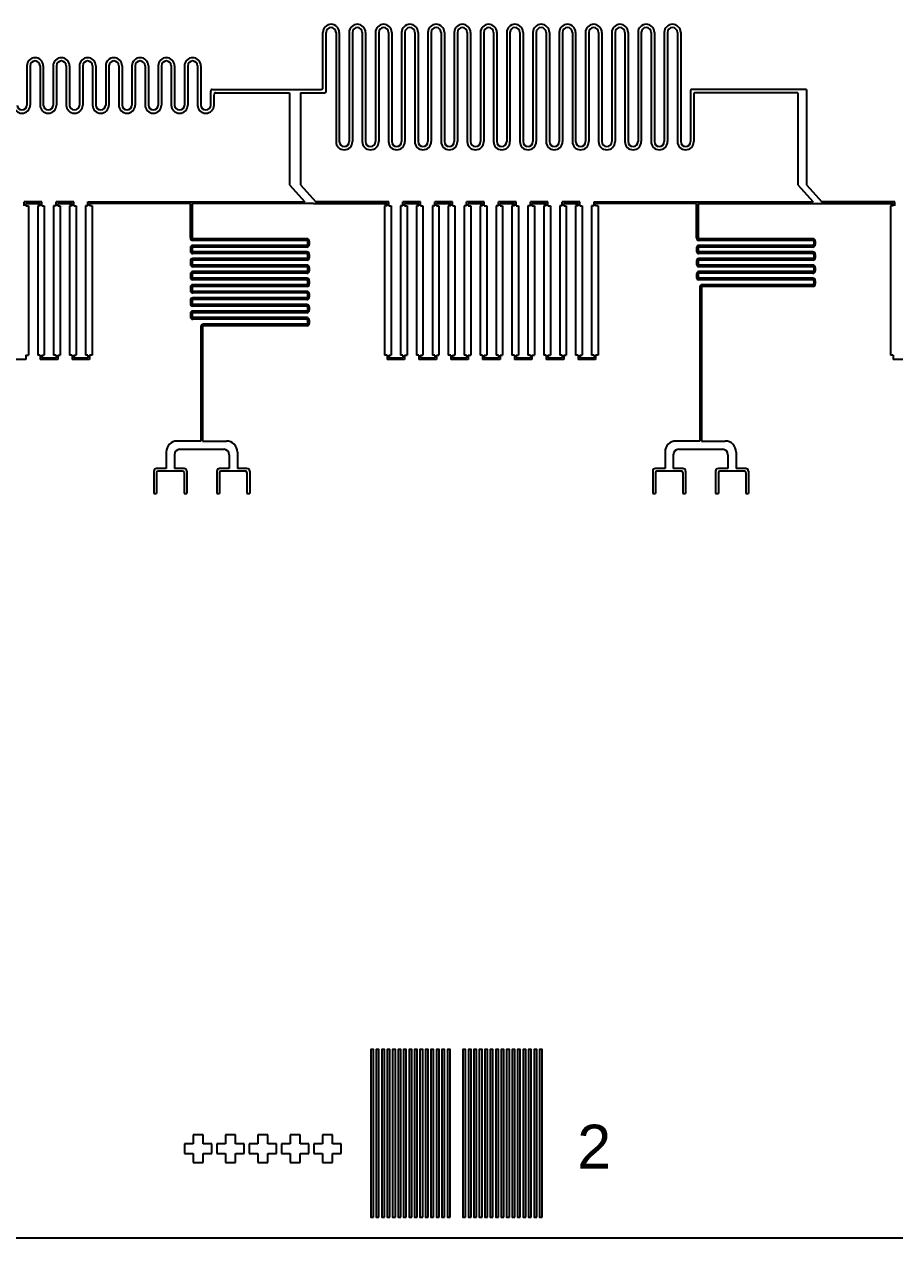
# Model space of a CAD drawing. Header units: millimetres. Extents: x 46777 to 318235, y 145162 to 336036.
# Drawn here: x 80772 to 96683, y 204023 to 226186 of the extents above; entities that cross this region are included whole.
import ezdxf

# ---------------------------------------------------------------- set-up
doc = ezdxf.new("R2010")
doc.units = ezdxf.units.MM
doc.styles.get("Standard").update_dxf_attribs({"font": 'arial.ttf'})

msp = doc.modelspace()

# ---------------------------------------------------------------- linework, layer by layer
for p, q in [((86230, 225026), (86230, 226036)), ((86230, 225026), (86230, 226036)), ((86290, 224966), (86290, 226036)), ((86290, 224966), (86290, 226036)), ((86470, 226036), (86470, 224043)), ((86470, 226036), (86470, 224043)), ((86530, 226036), (86530, 224043)), ((86530, 226036), (86530, 224043)), ((86710, 226036), (86710, 224043)), ((86710, 226036), (86710, 224043)), ((86770, 226036), (86770, 224043)), ((86770, 226036), (86770, 224043)), ((86950, 226036), (86950, 224043)), ((86950, 226036), (86950, 224043)), ((87010, 226036), (87010, 224043)), ((87010, 226036), (87010, 224043)), ((87190, 226036), (87190, 224043)), ((87190, 226036), (87190, 224043)), ((87250, 226036), (87250, 224043)), ((87250, 226036), (87250, 224043)), ((87430, 226036), (87430, 224043)), ((87430, 226036), (87430, 224043)), ((87490, 226036), (87490, 224043)), ((87490, 226036), (87490, 224043)), ((87670, 226036), (87670, 224043)), ((87670, 226036), (87670, 224043)), ((87730, 226036), (87730, 224043)), ((87730, 226036), (87730, 224043)), ((87910, 226036), (87910, 224043)), ((87910, 226036), (87910, 224043)), ((87970, 226036), (87970, 224043)), ((87970, 226036), (87970, 224043)), ((88150, 226036), (88150, 224043)), ((88150, 226036), (88150, 224043)), ((88210, 226036), (88210, 224043)), ((88210, 226036), (88210, 224043)), ((88390, 226036), (88390, 224043)), ((88390, 226036), (88390, 224043)), ((88450, 226036), (88450, 224043)), ((88450, 226036), (88450, 224043)), ((88630, 226036), (88630, 224043)), ((88630, 226036), (88630, 224043)), ((88690, 226036), (88690, 224043)), ((88690, 226036), (88690, 224043)), ((88870, 226036), (88870, 224043)), ((88870, 226036), (88870, 224043)), ((88930, 226036), (88930, 224043)), ((88930, 226036), (88930, 224043)), ((89110, 226036), (89110, 224043)), ((89110, 226036), (89110, 224043)), ((89170, 226036), (89170, 224043)), ((89170, 226036), (89170, 224043)), ((89350, 226036), (89350, 224043)), ((89350, 226036), (89350, 224043)), ((89410, 226036), (89410, 224043)), ((89410, 226036), (89410, 224043)), ((89590, 226036), (89590, 224043)), ((89590, 226036), (89590, 224043)), ((89650, 226036), (89650, 224043)), ((89650, 226036), (89650, 224043)), ((89830, 226036), (89830, 224043)), ((89830, 226036), (89830, 224043)), ((89890, 226036), (89890, 224043)), ((89890, 226036), (89890, 224043)), ((90070, 226036), (90070, 224043)), ((90070, 226036), (90070, 224043)), ((90130, 226036), (90130, 224043)), ((90130, 226036), (90130, 224043)), ((90310, 226036), (90310, 224043)), ((90310, 226036), (90310, 224043)), ((90370, 226036), (90370, 224043)), ((90370, 226036), (90370, 224043)), ((90550, 226036), (90550, 224043)), ((90550, 226036), (90550, 224043)), ((90610, 226036), (90610, 224043)), ((90610, 226036), (90610, 224043)), ((90790, 226036), (90790, 224043)), ((90790, 226036), (90790, 224043)), ((90850, 226036), (90850, 224043)), ((90850, 226036), (90850, 224043)), ((91030, 226036), (91030, 224043)), ((91030, 226036), (91030, 224043)), ((91090, 226036), (91090, 224043)), ((91090, 226036), (91090, 224043)), ((91270, 226036), (91270, 224043)), ((91270, 226036), (91270, 224043)), ((91330, 226036), (91330, 224043)), ((91330, 226036), (91330, 224043)), ((91510, 226036), (91510, 224043)), ((91510, 226036), (91510, 224043)), ((91570, 226036), (91570, 224043)), ((91570, 226036), (91570, 224043)), ((91750, 226036), (91750, 224043)), ((91750, 226036), (91750, 224043)), ((91810, 226036), (91810, 224043)), ((91810, 226036), (91810, 224043)), ((91990, 226036), (91990, 224043)), ((91990, 226036), (91990, 224043)), ((92050, 226036), (92050, 224043)), ((92050, 226036), (92050, 224043)), ((92230, 226036), (92230, 224043)), ((92230, 226036), (92230, 224043)), ((92290, 226036), (92290, 224043)), ((92290, 226036), (92290, 224043)), ((92470, 226036), (92470, 224043)), ((92470, 226036), (92470, 224043)), ((92530, 226036), (92530, 224043)), ((92530, 226036), (92530, 224043)), ((92710, 226036), (92710, 224043)), ((92710, 226036), (92710, 224043)), ((92770, 226036), (92770, 224043)), ((92770, 226036), (92770, 224043)), ((80820, 225426), (80820, 224711)), ((80880, 225426), (80880, 224711)), ((81060, 225426), (81060, 224711)), ((81120, 225426), (81120, 224711)), ((81300, 225426), (81300, 224711)), ((81360, 225426), (81360, 224711)), ((81540, 225426), (81540, 224711)), ((81600, 225426), (81600, 224711)), ((81780, 225426), (81780, 224711)), ((81840, 225426), (81840, 224711)), ((82020, 225426), (82020, 224711)), ((82080, 225426), (82080, 224711)), ((82260, 225426), (82260, 224711)), ((82320, 225426), (82320, 224711)), ((82500, 225426), (82500, 224711)), ((82560, 225426), (82560, 224711)), ((82740, 225426), (82740, 224711)), ((82800, 225426), (82800, 224711)), ((82980, 225426), (82980, 224711)), ((83040, 225426), (83040, 224711)), ((83220, 225426), (83220, 224711)), ((83280, 225426), (83280, 224711)), ((83460, 225426), (83460, 224711)), ((83520, 225426), (83520, 224711)), ((83700, 225426), (83700, 224711)), ((83760, 225426), (83760, 224711)), ((83940, 225426), (83940, 224711)), ((84000, 225426), (84000, 224711)), ((84180, 224711), (84180, 224966)), ((84210, 224996), (85780, 224996)), ((85780, 224996), (86200, 224996)), ((85780, 224996), (86200, 224996)), ((92950, 224966), (92950, 224043)), ((95070, 224996), (92980, 224996)), ((95070, 224996), (95070, 223256)), ((95070, 224996), (95070, 223256)), ((84240, 224711), (84240, 224906)), ((84270, 224936), (85620, 224936)), ((85620, 224936), (85620, 223256)), ((85620, 224936), (85620, 223256)), ((85820, 224936), (86260, 224936)), ((85820, 224936), (85820, 223256)), ((85820, 224936), (86260, 224936)), ((85820, 224936), (85820, 223256)), ((93010, 224906), (93010, 224043)), ((94910, 224936), (93040, 224936)), ((94910, 224936), (94910, 223256)), ((94910, 224936), (94910, 223256)), ((80820, 224726), (80820, 224726)), ((80880, 224726), (80880, 224726)), ((81060, 224726), (81060, 224726)), ((81120, 224726), (81120, 224726)), ((81300, 224726), (81300, 224726)), ((81360, 224726), (81360, 224726)), ((81540, 224726), (81540, 224726)), ((81600, 224726), (81600, 224726)), ((81780, 224726), (81780, 224726)), ((81840, 224726), (81840, 224726)), ((82020, 224726), (82020, 224726)), ((82080, 224726), (82080, 224726)), ((82260, 224726), (82260, 224726)), ((82320, 224726), (82320, 224726)), ((85620, 223256), (85899, 222943)), ((85620, 223256), (85899, 222943)), ((85820, 223256), (86099, 222943)), ((85820, 223256), (86099, 222943)), ((94910, 223256), (95189, 222943)), ((95070, 223256), (95349, 222943)), ((81093, 222942), (80772, 222942)), ((80802, 222912), (81063, 222912)), ((80802, 222867), (80847, 222867)), ((80847, 222867), (80847, 220142)), ((81063, 222867), (81018, 222867)), ((81018, 222867), (81018, 220142)), ((81093, 222867), (81138, 222867)), ((81138, 222867), (81138, 220142)), ((81354, 222867), (81309, 222867)), ((81309, 222867), (81309, 220142)), ((81675, 222942), (81354, 222942)), ((81384, 222912), (81645, 222912)), ((81384, 222867), (81429, 222867)), ((81429, 222867), (81429, 220142)), ((81645, 222867), (81600, 222867)), ((81600, 222867), (81600, 220142)), ((81675, 222867), (81720, 222867)), ((81720, 222867), (81720, 220142)), ((81936, 222867), (81891, 222867)), ((81891, 222867), (81891, 220142)), ((81936, 222942), (83809, 222943)), ((83809, 222913), (81966, 222912)), ((82011, 222867), (81966, 222867)), ((82011, 222867), (82011, 220142)), ((83809, 222943), (85899, 222943)), ((83809, 222283), (83809, 222913)), ((83809, 222283), (83809, 222913)), ((83839, 222913), (83839, 222283)), ((83839, 222913), (83839, 222283)), ((86059, 222913), (83839, 222913)), ((86059, 222913), (87403, 222912)), ((87433, 222942), (86099, 222943)), ((87403, 222867), (87358, 222867)), ((87358, 222867), (87358, 220142)), ((87433, 222867), (87478, 222867)), ((87478, 222867), (87478, 220142)), ((87694, 222867), (87649, 222867)), ((87649, 222867), (87649, 220142)), ((88015, 222942), (87694, 222942)), ((87724, 222912), (87985, 222912)), ((87724, 222867), (87769, 222867)), ((87769, 222867), (87769, 220142)), ((87985, 222867), (87940, 222867)), ((87940, 222867), (87940, 220142)), ((88015, 222867), (88060, 222867)), ((88060, 222867), (88060, 220142)), ((88276, 222867), (88231, 222867)), ((88231, 222867), (88231, 220142)), ((88597, 222942), (88276, 222942)), ((88306, 222912), (88567, 222912)), ((88306, 222867), (88351, 222867)), ((88351, 222867), (88351, 220142)), ((88567, 222867), (88522, 222867)), ((88522, 222867), (88522, 220142)), ((88597, 222867), (88642, 222867)), ((88642, 222867), (88642, 220142)), ((88858, 222867), (88813, 222867)), ((88813, 222867), (88813, 220142)), ((89179, 222942), (88858, 222942)), ((88888, 222912), (89149, 222912)), ((88888, 222867), (88933, 222867)), ((88933, 222867), (88933, 220142)), ((89149, 222867), (89104, 222867)), ((89104, 222867), (89104, 220142)), ((89179, 222867), (89224, 222867)), ((89224, 222867), (89224, 220142)), ((89440, 222867), (89395, 222867)), ((89395, 222867), (89395, 220142)), ((89761, 222942), (89440, 222942)), ((89470, 222912), (89731, 222912)), ((89470, 222867), (89515, 222867)), ((89515, 222867), (89515, 220142)), ((89731, 222867), (89686, 222867)), ((89686, 222867), (89686, 220142)), ((89761, 222867), (89806, 222867)), ((89806, 222867), (89806, 220142)), ((90022, 222867), (89977, 222867)), ((89977, 222867), (89977, 220142)), ((90022, 222867), (89987, 222867)), ((90343, 222942), (90022, 222942)), ((90052, 222912), (90313, 222912)), ((90052, 222867), (90087, 222867)), ((90052, 222867), (90097, 222867)), ((90097, 222867), (90097, 220142)), ((90313, 222867), (90268, 222867)), ((90268, 222867), (90268, 220142)), ((90343, 222867), (90388, 222867)), ((90388, 222867), (90388, 220142)), ((90604, 222867), (90559, 222867)), ((90559, 222867), (90559, 220142)), ((90925, 222942), (90604, 222942)), ((90634, 222912), (90895, 222912)), ((90634, 222867), (90679, 222867)), ((90679, 222867), (90679, 220142)), ((90895, 222867), (90850, 222867)), ((90850, 222867), (90850, 220142)), ((90925, 222867), (90970, 222867)), ((90970, 222867), (90970, 220142)), ((91186, 222867), (91141, 222867)), ((91141, 222867), (91141, 220142)), ((91186, 222942), (93059, 222943)), ((93059, 222913), (91216, 222912)), ((91261, 222867), (91216, 222867)), ((91261, 222867), (91261, 220142)), ((93059, 222943), (95189, 222943)), ((93059, 222283), (93059, 222913)), ((93059, 222283), (93059, 222913)), ((93089, 222913), (95309, 222913)), ((93089, 222913), (93089, 222283)), ((93089, 222913), (93089, 222283)), ((95309, 222913), (96653, 222913)), ((96683, 222943), (95349, 222943)), ((96653, 222867), (96608, 222867)), ((96608, 222867), (96608, 220142)), ((83809, 222103), (83809, 222043)), ((83809, 222103), (83809, 222043)), ((83839, 222103), (83839, 222043)), ((83839, 222103), (83839, 222043)), ((85936, 222268), (83854, 222268)), ((83854, 222268), (83854, 222268)), ((85936, 222268), (83854, 222268)), ((83854, 222268), (83854, 222268)), ((85936, 222238), (83854, 222238)), ((85936, 222238), (83854, 222238)), ((85936, 222148), (83854, 222148)), ((85936, 222148), (83854, 222148)), ((85936, 222118), (83854, 222118)), ((85936, 222118), (83854, 222118)), ((85951, 222223), (85951, 222163)), ((85951, 222223), (85951, 222163)), ((85981, 222223), (85981, 222163)), ((85981, 222223), (85981, 222163)), ((93059, 222103), (93059, 222043)), ((93059, 222103), (93059, 222043)), ((93089, 222103), (93089, 222043)), ((93089, 222103), (93089, 222043)), ((95186, 222268), (93104, 222268)), ((93104, 222268), (93104, 222268)), ((95186, 222268), (93104, 222268)), ((93104, 222268), (93104, 222268)), ((95186, 222238), (93104, 222238)), ((95186, 222238), (93104, 222238)), ((95186, 222148), (93104, 222148)), ((95186, 222148), (93104, 222148)), ((95186, 222118), (93104, 222118)), ((95186, 222118), (93104, 222118)), ((95201, 222223), (95201, 222163)), ((95201, 222223), (95201, 222163)), ((95231, 222223), (95231, 222163)), ((95231, 222223), (95231, 222163)), ((83809, 221863), (83809, 221803)), ((83809, 221863), (83809, 221803)), ((83839, 221863), (83839, 221803)), ((83839, 221863), (83839, 221803)), ((85936, 222028), (83854, 222028)), ((85936, 222028), (83854, 222028)), ((85936, 221998), (83854, 221998)), ((85936, 221998), (83854, 221998)), ((85936, 221908), (83854, 221908)), ((85936, 221908), (83854, 221908)), ((85936, 221878), (83854, 221878)), ((85936, 221878), (83854, 221878)), ((85951, 221983), (85951, 221923)), ((85951, 221983), (85951, 221923)), ((85981, 221983), (85981, 221923)), ((85981, 221983), (85981, 221923)), ((93059, 221863), (93059, 221803)), ((93059, 221863), (93059, 221803)), ((93089, 221863), (93089, 221803)), ((93089, 221863), (93089, 221803)), ((95186, 222028), (93104, 222028)), ((95186, 222028), (93104, 222028)), ((95186, 221998), (93104, 221998)), ((95186, 221998), (93104, 221998)), ((95186, 221908), (93104, 221908)), ((95186, 221908), (93104, 221908)), ((95186, 221878), (93104, 221878)), ((95186, 221878), (93104, 221878)), ((95201, 221983), (95201, 221923)), ((95201, 221983), (95201, 221923)), ((95231, 221983), (95231, 221923)), ((95231, 221983), (95231, 221923)), ((85936, 221788), (83854, 221788)), ((85936, 221788), (83854, 221788)), ((85936, 221758), (83854, 221758)), ((85936, 221758), (83854, 221758)), ((85936, 221668), (83854, 221668)), ((85936, 221668), (83854, 221668)), ((85936, 221638), (83854, 221638)), ((85936, 221638), (83854, 221638)), ((85951, 221743), (85951, 221683)), ((85951, 221743), (85951, 221683)), ((85981, 221743), (85981, 221683)), ((85981, 221743), (85981, 221683)), ((95186, 221788), (93104, 221788)), ((95186, 221758), (93104, 221758)), ((95186, 221668), (93104, 221668)), ((95186, 221638), (93104, 221638)), ((95201, 221743), (95201, 221683)), ((95231, 221743), (95231, 221683)), ((83809, 221623), (83809, 221563)), ((83809, 221623), (83809, 221563)), ((83839, 221623), (83839, 221563)), ((83839, 221623), (83839, 221563)), ((85936, 221548), (83854, 221548)), ((85936, 221548), (83854, 221548)), ((85936, 221518), (83854, 221518)), ((85936, 221518), (83854, 221518)), ((85936, 221428), (83854, 221428)), ((85936, 221428), (83854, 221428)), ((85951, 221503), (85951, 221443)), ((85951, 221503), (85951, 221443)), ((85981, 221503), (85981, 221443)), ((85981, 221503), (85981, 221443)), ((93059, 221623), (93059, 221563)), ((93059, 221623), (93059, 221563)), ((93089, 221623), (93089, 221563)), ((93089, 221623), (93089, 221563)), ((95186, 221548), (93104, 221548)), ((95186, 221518), (93104, 221518)), ((95186, 221428), (93164, 221428)), ((95201, 221503), (95201, 221443)), ((95231, 221503), (95231, 221443)), ((83809, 221383), (83809, 221323)), ((83809, 221383), (83809, 221323)), ((83839, 221383), (83839, 221323)), ((83839, 221383), (83839, 221323)), ((85936, 221398), (83854, 221398)), ((85936, 221398), (83854, 221398)), ((85936, 221308), (83854, 221308)), ((85936, 221308), (83854, 221308)), ((85936, 221278), (83854, 221278)), ((85936, 221278), (83854, 221278)), ((85951, 221263), (85951, 221203)), ((85951, 221263), (85951, 221203)), ((85981, 221263), (85981, 221203)), ((85981, 221263), (85981, 221203)), ((93119, 221383), (93119, 218573)), ((93149, 221383), (93149, 218573)), ((95186, 221398), (93164, 221398)), ((83809, 221143), (83809, 221083)), ((83809, 221143), (83809, 221083)), ((83839, 221143), (83839, 221083)), ((83839, 221143), (83839, 221083)), ((85936, 221188), (83854, 221188)), ((85936, 221188), (83854, 221188)), ((85936, 221158), (83854, 221158)), ((85936, 221158), (83854, 221158)), ((85936, 221068), (83854, 221068)), ((85936, 221068), (83854, 221068)), ((85936, 221038), (83854, 221038)), ((85936, 221038), (83854, 221038)), ((85951, 221023), (85951, 220963)), ((85951, 221023), (85951, 220963)), ((85981, 221023), (85981, 220963)), ((85981, 221023), (85981, 220963)), ((83809, 220903), (83809, 220843)), ((83809, 220903), (83809, 220843)), ((83839, 220903), (83839, 220843)), ((83839, 220903), (83839, 220843)), ((85936, 220948), (83854, 220948)), ((85936, 220948), (83854, 220948)), ((85936, 220918), (83854, 220918)), ((85936, 220918), (83854, 220918)), ((85936, 220828), (83854, 220828)), ((85936, 220828), (83854, 220828)), ((85936, 220798), (83854, 220798)), ((85936, 220798), (83854, 220798)), ((85951, 220783), (85951, 220723)), ((85951, 220783), (85951, 220723)), ((85981, 220783), (85981, 220723)), ((85981, 220783), (85981, 220723)), ((84002, 220663), (84002, 220603)), ((84002, 220603), (84002, 218573)), ((84032, 220663), (84032, 220603)), ((84032, 220603), (84032, 218573)), ((85936, 220708), (84047, 220708)), ((85936, 220678), (84047, 220678)), ((80802, 220142), (80837, 220142)), ((80802, 220142), (80847, 220142)), ((81063, 220142), (81018, 220142)), ((81093, 220142), (81138, 220142)), ((81093, 220096), (81354, 220096)), ((81123, 220096), (81354, 220096)), ((81354, 220142), (81309, 220142)), ((81354, 220142), (81319, 220142)), ((81384, 220142), (81419, 220142)), ((81384, 220142), (81429, 220142)), ((81645, 220142), (81600, 220142)), ((81675, 220142), (81720, 220142)), ((81675, 220096), (81936, 220096)), ((81705, 220096), (81936, 220096)), ((81936, 220142), (81891, 220142)), ((82011, 220142), (81966, 220142)), ((87403, 220142), (87358, 220142)), ((87433, 220142), (87478, 220142)), ((87433, 220096), (87694, 220096)), ((87463, 220096), (87694, 220096)), ((87694, 220142), (87649, 220142)), ((87694, 220142), (87659, 220142)), ((87724, 220142), (87759, 220142)), ((87724, 220142), (87769, 220142)), ((87985, 220142), (87940, 220142)), ((88015, 220142), (88060, 220142)), ((88015, 220096), (88276, 220096)), ((88045, 220096), (88276, 220096)), ((88276, 220142), (88231, 220142)), ((88276, 220142), (88241, 220142)), ((88306, 220142), (88341, 220142)), ((88306, 220142), (88351, 220142)), ((88567, 220142), (88522, 220142)), ((88597, 220142), (88642, 220142)), ((88597, 220096), (88858, 220096)), ((88627, 220096), (88858, 220096)), ((88858, 220142), (88813, 220142)), ((88858, 220142), (88823, 220142)), ((88888, 220142), (88923, 220142)), ((88888, 220142), (88933, 220142)), ((89149, 220142), (89104, 220142)), ((89179, 220142), (89224, 220142)), ((89179, 220096), (89440, 220096)), ((89209, 220096), (89440, 220096)), ((89440, 220142), (89395, 220142)), ((89440, 220142), (89405, 220142)), ((89470, 220142), (89505, 220142)), ((89470, 220142), (89515, 220142)), ((89731, 220142), (89686, 220142)), ((89761, 220142), (89806, 220142)), ((89761, 220096), (90022, 220096)), ((89791, 220096), (90022, 220096)), ((90022, 220142), (89977, 220142)), ((90022, 220142), (89987, 220142)), ((90052, 220142), (90087, 220142)), ((90052, 220142), (90097, 220142)), ((90313, 220142), (90268, 220142)), ((90343, 220142), (90388, 220142)), ((90343, 220096), (90604, 220096)), ((90373, 220096), (90604, 220096)), ((90604, 220142), (90559, 220142)), ((90604, 220142), (90569, 220142)), ((90634, 220142), (90669, 220142)), ((90634, 220142), (90679, 220142)), ((90895, 220142), (90850, 220142)), ((90925, 220142), (90970, 220142)), ((90925, 220096), (91186, 220096)), ((90955, 220096), (91186, 220096)), ((91186, 220142), (91141, 220142)), ((91261, 220142), (91216, 220142)), ((96653, 220142), (96608, 220142)), ((80802, 220066), (80481, 220066)), ((81384, 220066), (81063, 220066)), ((81966, 220066), (81645, 220066)), ((87724, 220066), (87403, 220066)), ((88306, 220066), (87985, 220066)), ((88888, 220066), (88567, 220066)), ((89470, 220066), (89149, 220066)), ((90052, 220066), (89731, 220066)), ((90634, 220066), (90313, 220066)), ((91216, 220066), (90895, 220066)), ((96974, 220066), (96653, 220066)), ((83859, 205739), (83699, 205739)), ((83699, 205739), (83699, 205559)), ((84039, 205899), (83859, 205899)), ((83859, 205899), (83859, 205739)), ((84039, 205739), (84039, 205899)), ((84199, 205739), (84039, 205739)), ((84199, 205559), (84199, 205739)), ((84451, 205739), (84291, 205739)), ((84291, 205739), (84291, 205559)), ((84631, 205899), (84451, 205899)), ((84451, 205899), (84451, 205739)), ((84631, 205739), (84631, 205899)), ((84791, 205739), (84631, 205739)), ((84791, 205559), (84791, 205739)), ((85042, 205739), (84882, 205739)), ((84882, 205739), (84882, 205559)), ((85222, 205899), (85042, 205899)), ((85042, 205899), (85042, 205739)), ((85222, 205739), (85222, 205899)), ((85382, 205739), (85222, 205739)), ((85382, 205559), (85382, 205739)), ((85634, 205739), (85474, 205739)), ((85474, 205739), (85474, 205559)), ((85814, 205899), (85634, 205899)), ((85634, 205899), (85634, 205739)), ((85814, 205739), (85814, 205899)), ((85974, 205739), (85814, 205739)), ((85974, 205559), (85974, 205739)), ((86226, 205739), (86066, 205739)), ((86066, 205739), (86066, 205559)), ((86406, 205899), (86226, 205899)), ((86226, 205899), (86226, 205739)), ((86406, 205739), (86406, 205899)), ((86566, 205739), (86406, 205739)), ((86566, 205559), (86566, 205739)), ((83699, 205559), (83859, 205559)), ((83859, 205559), (83859, 205399)), ((84039, 205399), (84039, 205559)), ((84039, 205559), (84199, 205559)), ((84291, 205559), (84451, 205559)), ((84451, 205559), (84451, 205399)), ((84631, 205399), (84631, 205559)), ((84631, 205559), (84791, 205559)), ((84882, 205559), (85042, 205559)), ((85042, 205559), (85042, 205399)), ((85222, 205399), (85222, 205559)), ((85222, 205559), (85382, 205559)), ((85474, 205559), (85634, 205559)), ((85634, 205559), (85634, 205399)), ((85814, 205399), (85814, 205559)), ((85814, 205559), (85974, 205559)), ((86066, 205559), (86226, 205559)), ((86226, 205559), (86226, 205399)), ((86406, 205399), (86406, 205559)), ((86406, 205559), (86566, 205559)), ((83859, 205399), (84039, 205399)), ((84451, 205399), (84631, 205399)), ((85042, 205399), (85222, 205399)), ((85634, 205399), (85814, 205399)), ((86226, 205399), (86406, 205399)), ((55998, 204023), (113500, 204023))]:
    msp.add_line(p, q)
at = {"color": 3}
for p, q in [((80772, 222867), (80772, 222942)), ((80802, 222867), (80802, 222912)), ((81063, 222867), (81063, 222912)), ((81093, 222867), (81093, 222942)), ((81354, 222867), (81354, 222942)), ((81384, 222867), (81384, 222912)), ((81645, 222867), (81645, 222912)), ((81675, 222867), (81675, 222942)), ((81936, 222867), (81936, 222942)), ((81966, 222867), (81966, 222912)), ((87403, 222867), (87403, 222912)), ((87433, 222867), (87433, 222942)), ((87694, 222867), (87694, 222942)), ((87724, 222867), (87724, 222912)), ((87985, 222867), (87985, 222912)), ((88015, 222867), (88015, 222942)), ((88276, 222867), (88276, 222942)), ((88306, 222867), (88306, 222912)), ((88567, 222867), (88567, 222912)), ((88597, 222867), (88597, 222942)), ((88858, 222867), (88858, 222942)), ((88888, 222867), (88888, 222912)), ((89149, 222867), (89149, 222912)), ((89179, 222867), (89179, 222942)), ((89440, 222867), (89440, 222942)), ((89470, 222867), (89470, 222912)), ((89731, 222867), (89731, 222912)), ((89761, 222867), (89761, 222942)), ((90022, 222867), (90022, 222942)), ((90052, 222867), (90052, 222912)), ((90313, 222867), (90313, 222912)), ((90343, 222867), (90343, 222942)), ((90604, 222867), (90604, 222942)), ((90634, 222867), (90634, 222912)), ((90895, 222867), (90895, 222912)), ((90925, 222867), (90925, 222942)), ((91186, 222867), (91186, 222942)), ((91216, 222867), (91216, 222912)), ((96653, 222867), (96653, 222913)), ((96683, 222867), (96683, 222943)), ((80802, 220142), (80802, 220066)), ((81063, 220142), (81063, 220066)), ((81093, 220142), (81093, 220096)), ((81354, 220142), (81354, 220096)), ((81384, 220142), (81384, 220066)), ((81645, 220142), (81645, 220066)), ((81675, 220142), (81675, 220096)), ((81936, 220142), (81936, 220096)), ((81966, 220142), (81966, 220066)), ((87403, 220142), (87403, 220066)), ((87433, 220142), (87433, 220096)), ((87694, 220142), (87694, 220096)), ((87724, 220142), (87724, 220066)), ((87985, 220142), (87985, 220066)), ((88015, 220142), (88015, 220096)), ((88276, 220142), (88276, 220096)), ((88306, 220142), (88306, 220066)), ((88567, 220142), (88567, 220066)), ((88597, 220142), (88597, 220096)), ((88858, 220142), (88858, 220096)), ((88888, 220142), (88888, 220066)), ((89149, 220142), (89149, 220066)), ((89179, 220142), (89179, 220096)), ((89440, 220142), (89440, 220096)), ((89470, 220142), (89470, 220066)), ((89731, 220142), (89731, 220066)), ((89761, 220142), (89761, 220096)), ((90022, 220142), (90022, 220096)), ((90052, 220142), (90052, 220066)), ((90313, 220142), (90313, 220066)), ((90343, 220142), (90343, 220096)), ((90604, 220142), (90604, 220096)), ((90634, 220142), (90634, 220066)), ((90895, 220142), (90895, 220066)), ((90925, 220142), (90925, 220096)), ((91186, 220142), (91186, 220096)), ((91216, 220142), (91216, 220066)), ((96653, 220142), (96653, 220066))]:
    msp.add_line(p, q, dxfattribs=at)
at = {"color": 40, "true_color": 0xf8d731}
for p, q in [((84002, 218573), (83567, 218573)), ((84032, 218573), (84467, 218573)), ((93119, 218573), (92684, 218573)), ((93149, 218573), (93584, 218573)), ((83367, 218373), (83367, 218073)), ((83517, 218323), (83517, 218073)), ((83617, 218423), (84417, 218423)), ((84517, 218323), (84517, 218073)), ((84667, 218373), (84667, 218073)), ((92484, 218373), (92484, 218073)), ((92634, 218323), (92634, 218073)), ((92734, 218423), (93534, 218423)), ((93634, 218323), (93634, 218073)), ((93784, 218373), (93784, 218073)), ((83142, 218023), (83142, 217613)), ((83367, 218073), (83192, 218073)), ((83192, 217998), (83192, 217613)), ((83667, 218023), (83217, 218023)), ((83692, 218073), (83517, 218073)), ((83692, 217998), (83692, 217613)), ((83742, 218023), (83742, 217613)), ((84292, 218023), (84292, 217613)), ((84517, 218073), (84342, 218073)), ((84342, 217998), (84342, 217613)), ((84817, 218023), (84367, 218023)), ((84842, 218073), (84667, 218073)), ((84842, 217998), (84842, 217613)), ((84892, 218023), (84892, 217613)), ((92259, 218023), (92259, 217613)), ((92484, 218073), (92309, 218073)), ((92309, 217998), (92309, 217613)), ((92784, 218023), (92334, 218023)), ((92809, 218073), (92634, 218073)), ((92809, 217998), (92809, 217613)), ((92859, 218023), (92859, 217613)), ((93409, 218023), (93409, 217613)), ((93634, 218073), (93459, 218073)), ((93459, 217998), (93459, 217613)), ((93934, 218023), (93484, 218023)), ((93959, 218073), (93784, 218073)), ((93959, 217998), (93959, 217613)), ((94009, 218023), (94009, 217613)), ((83142, 217613), (83192, 217613)), ((83692, 217613), (83742, 217613)), ((84292, 217613), (84342, 217613)), ((84842, 217613), (84892, 217613)), ((92259, 217613), (92309, 217613)), ((92809, 217613), (92859, 217613)), ((93409, 217613), (93459, 217613)), ((93959, 217613), (94009, 217613))]:
    msp.add_line(p, q, dxfattribs=at)
for points in [[(87155, 204401), (87155, 207459), (87105, 207459), (87105, 204401)], [(87255, 204401), (87255, 207459), (87205, 207459), (87205, 204401)], [(87355, 204401), (87355, 207459), (87305, 207459), (87305, 204401)], [(87455, 204401), (87455, 207459), (87405, 207459), (87405, 204401)], [(87555, 204401), (87555, 207459), (87505, 207459), (87505, 204401)], [(87655, 204401), (87655, 207459), (87605, 207459), (87605, 204401)], [(87755, 204401), (87755, 207459), (87705, 207459), (87705, 204401)], [(87855, 204401), (87855, 207459), (87805, 207459), (87805, 204401)], [(87955, 204401), (87955, 207459), (87905, 207459), (87905, 204401)], [(88055, 204401), (88055, 207459), (88005, 207459), (88005, 204401)], [(88155, 204401), (88155, 207459), (88105, 207459), (88105, 204401)], [(88255, 204401), (88255, 207459), (88205, 207459), (88205, 204401)], [(88355, 204401), (88355, 207459), (88305, 207459), (88305, 204401)], [(88455, 204401), (88455, 207459), (88405, 207459), (88405, 204401)], [(88555, 204401), (88555, 207459), (88505, 207459), (88505, 204401)], [(88839, 204401), (88839, 207459), (88789, 207459), (88789, 204401)], [(88939, 204401), (88939, 207459), (88889, 207459), (88889, 204401)], [(89039, 204401), (89039, 207459), (88989, 207459), (88989, 204401)], [(89139, 204401), (89139, 207459), (89089, 207459), (89089, 204401)], [(89239, 204401), (89239, 207459), (89189, 207459), (89189, 204401)], [(89339, 204401), (89339, 207459), (89289, 207459), (89289, 204401)], [(89439, 204401), (89439, 207459), (89389, 207459), (89389, 204401)], [(89539, 204401), (89539, 207459), (89489, 207459), (89489, 204401)], [(89639, 204401), (89639, 207459), (89589, 207459), (89589, 204401)], [(89739, 204401), (89739, 207459), (89689, 207459), (89689, 204401)], [(89839, 204401), (89839, 207459), (89789, 207459), (89789, 204401)], [(89939, 204401), (89939, 207459), (89889, 207459), (89889, 204401)], [(90039, 204401), (90039, 207459), (89989, 207459), (89989, 204401)], [(90139, 204401), (90139, 207459), (90089, 207459), (90089, 204401)], [(90239, 204401), (90239, 207459), (90189, 207459), (90189, 204401)]]:
    msp.add_lwpolyline(points, close=True)
for centre, radius, start, end in [((86380, 226036), 150, 0, 180), ((86380, 226036), 150, 0, 180), ((86380, 226036), 90, 0, 180), ((86380, 226036), 90, 0, 180), ((86860, 226036), 150, 0, 180), ((86860, 226036), 150, 0, 180), ((86860, 226036), 90, 0, 180), ((86860, 226036), 90, 0, 180), ((87340, 226036), 150, 0, 180), ((87340, 226036), 150, 0, 180), ((87340, 226036), 90, 0, 180), ((87340, 226036), 90, 0, 180), ((87820, 226036), 150, 0, 180), ((87820, 226036), 150, 0, 180), ((87820, 226036), 90, 0, 180), ((87820, 226036), 90, 0, 180), ((88300, 226036), 150, 0, 180), ((88300, 226036), 150, 0, 180), ((88300, 226036), 90, 0, 180), ((88300, 226036), 90, 0, 180), ((88780, 226036), 150, 0, 180), ((88780, 226036), 150, 0, 180), ((88780, 226036), 90, 0, 180), ((88780, 226036), 90, 0, 180), ((89260, 226036), 150, 0, 180), ((89260, 226036), 150, 0, 180), ((89260, 226036), 90, 0, 180), ((89260, 226036), 90, 0, 180), ((89740, 226036), 150, 0, 180), ((89740, 226036), 150, 0, 180), ((89740, 226036), 90, 0, 180), ((89740, 226036), 90, 0, 180), ((90220, 226036), 150, 0, 180), ((90220, 226036), 150, 0, 180), ((90220, 226036), 90, 0, 180), ((90220, 226036), 90, 0, 180), ((90700, 226036), 150, 0, 180), ((90700, 226036), 150, 0, 180), ((90700, 226036), 90, 0, 180), ((90700, 226036), 90, 0, 180), ((91180, 226036), 150, 0, 180), ((91180, 226036), 150, 0, 180), ((91180, 226036), 90, 0, 180), ((91180, 226036), 90, 0, 180), ((91660, 226036), 150, 0, 180), ((91660, 226036), 150, 0, 180), ((91660, 226036), 90, 0, 180), ((91660, 226036), 90, 0, 180), ((92140, 226036), 150, 0, 180), ((92140, 226036), 150, 0, 180), ((92140, 226036), 90, 0, 180), ((92140, 226036), 90, 0, 180), ((92620, 226036), 150, 0, 180), ((92620, 226036), 150, 0, 180), ((92620, 226036), 90, 0, 180), ((92620, 226036), 90, 0, 180), ((80970, 225426), 150, 0, 180), ((80970, 225426), 90, 0, 180), ((81450, 225426), 150, 0, 180), ((81450, 225426), 90, 0, 180), ((81930, 225426), 150, 0, 180), ((81930, 225426), 90, 0, 180), ((82410, 225426), 150, 0, 180), ((82410, 225426), 90, 0, 180), ((82890, 225426), 150, 0, 180), ((82890, 225426), 90, 0, 180), ((83370, 225426), 150, 0, 180), ((83370, 225426), 90, 0, 180), ((83850, 225426), 150, 0, 180), ((83850, 225426), 90, 0, 180), ((84207, 224969), 27.7, 85.1226, 184.8774), ((86202, 225024), 27.7, 265.1226, 4.8774), ((86202, 225024), 27.7, 265.1226, 4.8774), ((86262, 224964), 27.7, 265.1226, 4.8774), ((86262, 224964), 27.7, 265.1226, 4.8774), ((92977, 224969), 27.7, 85.1226, 184.8774), ((84267, 224909), 27.7, 85.1226, 184.8774), ((93037, 224909), 27.7, 85.1226, 184.8774), ((80730, 224711), 150, 180, 0), ((80730, 224711), 90, 180, 0), ((81210, 224711), 150, 180, 0), ((81210, 224711), 90, 180, 0), ((81690, 224711), 150, 180, 0), ((81690, 224711), 90, 180, 0), ((82170, 224711), 150, 180, 0), ((82170, 224711), 90, 180, 0), ((82650, 224711), 150, 180, 0), ((82650, 224711), 90, 180, 0), ((83130, 224711), 150, 180, 0), ((83130, 224711), 90, 180, 0), ((83610, 224711), 150, 180, 0), ((83610, 224711), 90, 180, 0), ((84090, 224711), 150, 180, 0), ((84090, 224711), 90, 180, 0), ((86620, 224043), 150, 180, 0), ((86620, 224043), 150, 180, 0), ((86620, 224043), 90, 180, 0), ((86620, 224043), 90, 180, 0), ((87100, 224043), 150, 180, 0), ((87100, 224043), 150, 180, 0), ((87100, 224043), 90, 180, 0), ((87100, 224043), 90, 180, 0), ((87580, 224043), 150, 180, 0), ((87580, 224043), 150, 180, 0), ((87580, 224043), 90, 180, 0), ((87580, 224043), 90, 180, 0), ((88060, 224043), 150, 180, 0), ((88060, 224043), 150, 180, 0), ((88060, 224043), 90, 180, 0), ((88060, 224043), 90, 180, 0), ((88540, 224043), 150, 180, 0), ((88540, 224043), 150, 180, 0), ((88540, 224043), 90, 180, 0), ((88540, 224043), 90, 180, 0), ((89020, 224043), 150, 180, 0), ((89020, 224043), 150, 180, 0), ((89020, 224043), 90, 180, 0), ((89020, 224043), 90, 180, 0), ((89500, 224043), 150, 180, 0), ((89500, 224043), 150, 180, 0), ((89500, 224043), 90, 180, 0), ((89500, 224043), 90, 180, 0), ((89980, 224043), 150, 180, 0), ((89980, 224043), 150, 180, 0), ((89980, 224043), 90, 180, 0), ((89980, 224043), 90, 180, 0), ((90460, 224043), 150, 180, 0), ((90460, 224043), 150, 180, 0), ((90460, 224043), 90, 180, 0), ((90460, 224043), 90, 180, 0), ((90940, 224043), 150, 180, 0), ((90940, 224043), 150, 180, 0), ((90940, 224043), 90, 180, 0), ((90940, 224043), 90, 180, 0), ((91420, 224043), 150, 180, 0), ((91420, 224043), 150, 180, 0), ((91420, 224043), 90, 180, 0), ((91420, 224043), 90, 180, 0), ((91900, 224043), 150, 180, 0), ((91900, 224043), 150, 180, 0), ((91900, 224043), 90, 180, 0), ((91900, 224043), 90, 180, 0), ((92380, 224043), 150, 180, 0), ((92380, 224043), 150, 180, 0), ((92380, 224043), 90, 180, 0), ((92380, 224043), 90, 180, 0), ((92860, 224043), 150, 180, 0), ((92860, 224043), 150, 180, 0), ((92860, 224043), 90, 180, 0), ((92860, 224043), 90, 180, 0), ((83854, 222283), 45, 180, 270), ((83854, 222283), 45, 180, 270), ((83854, 222103), 45, 90, 180), ((83854, 222103), 45, 90, 180), ((83854, 222283), 15, 180, 270), ((83854, 222283), 15, 180, 270), ((83854, 222103), 15, 90, 180), ((83854, 222103), 15, 90, 180), ((85936, 222223), 45, 0, 90), ((85936, 222223), 45, 0, 90), ((85936, 222223), 45, 0, 90), ((85936, 222223), 45, 0, 90), ((85936, 222223), 15, 0, 90), ((85936, 222223), 15, 0, 90), ((85936, 222163), 45, 270, 0), ((85936, 222163), 15, 270, 0), ((85936, 222163), 45, 270, 0), ((85936, 222163), 15, 270, 0), ((93104, 222283), 45, 180, 270), ((93104, 222283), 45, 180, 270), ((93104, 222103), 45, 90, 180), ((93104, 222103), 45, 90, 180), ((93104, 222283), 15, 180, 270), ((93104, 222283), 15, 180, 270), ((93104, 222103), 15, 90, 180), ((93104, 222103), 15, 90, 180), ((95186, 222223), 45, 0, 90), ((95186, 222223), 45, 0, 90), ((95186, 222223), 15, 0, 90), ((95186, 222223), 15, 0, 90), ((95186, 222163), 45, 270, 0), ((95186, 222163), 15, 270, 0), ((95186, 222163), 45, 270, 0), ((95186, 222163), 15, 270, 0), ((83854, 222043), 45, 180, 270), ((83854, 222043), 45, 180, 270), ((83854, 221863), 45, 90, 180), ((83854, 221863), 45, 90, 180), ((83854, 222043), 15, 180, 270), ((83854, 222043), 15, 180, 270), ((83854, 221863), 15, 90, 180), ((83854, 221863), 15, 90, 180), ((85936, 221983), 45, 0, 90), ((85936, 221983), 45, 0, 90), ((85936, 221983), 45, 0, 90), ((85936, 221983), 45, 0, 90), ((85936, 221983), 15, 0, 90), ((85936, 221983), 15, 0, 90), ((85936, 221923), 45, 270, 0), ((85936, 221923), 15, 270, 0), ((85936, 221923), 45, 270, 0), ((85936, 221923), 15, 270, 0), ((93104, 222043), 45, 180, 270), ((93104, 222043), 45, 180, 270), ((93104, 221863), 45, 90, 180), ((93104, 221863), 45, 90, 180), ((93104, 222043), 15, 180, 270), ((93104, 222043), 15, 180, 270), ((93104, 221863), 15, 90, 180), ((93104, 221863), 15, 90, 180), ((95186, 221983), 45, 0, 90), ((95186, 221983), 45, 0, 90), ((95186, 221983), 15, 0, 90), ((95186, 221983), 15, 0, 90), ((95186, 221923), 45, 270, 0), ((95186, 221923), 15, 270, 0), ((95186, 221923), 45, 270, 0), ((95186, 221923), 15, 270, 0), ((83854, 221803), 45, 180, 270), ((83854, 221803), 45, 180, 270), ((83854, 221623), 45, 90, 180), ((83854, 221623), 45, 90, 180), ((83854, 221803), 15, 180, 270), ((83854, 221803), 15, 180, 270), ((83854, 221623), 15, 90, 180), ((83854, 221623), 15, 90, 180), ((85936, 221743), 45, 0, 90), ((85936, 221743), 45, 0, 90), ((85936, 221743), 45, 0, 90), ((85936, 221743), 45, 0, 90), ((85936, 221743), 15, 0, 90), ((85936, 221743), 15, 0, 90), ((85936, 221683), 45, 270, 0), ((85936, 221683), 15, 270, 0), ((85936, 221683), 45, 270, 0), ((85936, 221683), 15, 270, 0), ((93104, 221803), 45, 180, 270), ((93104, 221803), 45, 180, 270), ((93104, 221623), 45, 90, 180), ((93104, 221623), 45, 90, 180), ((93104, 221803), 15, 180, 270), ((93104, 221803), 15, 180, 270), ((93104, 221623), 15, 90, 180), ((93104, 221623), 15, 90, 180), ((95186, 221743), 45, 0, 90), ((95186, 221743), 15, 0, 90), ((95186, 221683), 45, 270, 0), ((95186, 221683), 15, 270, 0), ((83854, 221563), 45, 180, 270), ((83854, 221563), 45, 180, 270), ((83854, 221383), 45, 90, 180), ((83854, 221383), 45, 90, 180), ((83854, 221563), 15, 180, 270), ((83854, 221563), 15, 180, 270), ((85936, 221503), 45, 0, 90), ((85936, 221503), 45, 0, 90), ((85936, 221503), 45, 0, 90), ((85936, 221503), 45, 0, 90), ((85936, 221503), 15, 0, 90), ((85936, 221503), 15, 0, 90), ((85936, 221443), 45, 270, 0), ((85936, 221443), 15, 270, 0), ((85936, 221443), 45, 270, 0), ((85936, 221443), 15, 270, 0), ((93104, 221563), 45, 180, 270), ((93104, 221563), 45, 180, 270), ((93104, 221563), 15, 180, 270), ((93104, 221563), 15, 180, 270), ((93164, 221383), 45, 90, 180), ((95186, 221503), 45, 0, 90), ((95186, 221503), 15, 0, 90), ((95186, 221443), 45, 270, 0), ((95186, 221443), 15, 270, 0), ((83854, 221323), 45, 180, 270), ((83854, 221323), 45, 180, 270), ((83854, 221383), 15, 90, 180), ((83854, 221383), 15, 90, 180), ((83854, 221323), 15, 180, 270), ((83854, 221323), 15, 180, 270), ((85936, 221263), 45, 0, 90), ((85936, 221263), 45, 0, 90), ((85936, 221263), 45, 0, 90), ((85936, 221263), 45, 0, 90), ((85936, 221263), 15, 0, 90), ((85936, 221263), 15, 0, 90), ((85936, 221203), 45, 270, 0), ((85936, 221203), 15, 270, 0), ((85936, 221203), 45, 270, 0), ((85936, 221203), 15, 270, 0), ((93164, 221383), 15, 90, 180), ((83854, 221143), 45, 90, 180), ((83854, 221143), 45, 90, 180), ((83854, 221083), 45, 180, 270), ((83854, 221083), 45, 180, 270), ((83854, 221143), 15, 90, 180), ((83854, 221143), 15, 90, 180), ((83854, 221083), 15, 180, 270), ((83854, 221083), 15, 180, 270), ((85936, 221023), 45, 0, 90), ((85936, 221023), 45, 0, 90), ((85936, 221023), 45, 0, 90), ((85936, 221023), 45, 0, 90), ((85936, 221023), 15, 0, 90), ((85936, 221023), 15, 0, 90), ((83854, 220903), 45, 90, 180), ((83854, 220903), 45, 90, 180), ((83854, 220843), 45, 180, 270), ((83854, 220843), 45, 180, 270), ((83854, 220903), 15, 90, 180), ((83854, 220903), 15, 90, 180), ((83854, 220843), 15, 180, 270), ((83854, 220843), 15, 180, 270), ((85936, 220963), 45, 270, 0), ((85936, 220963), 15, 270, 0), ((85936, 220963), 45, 270, 0), ((85936, 220963), 15, 270, 0), ((85936, 220783), 45, 0, 90), ((85936, 220783), 45, 0, 90), ((85936, 220783), 45, 0, 90), ((85936, 220783), 45, 0, 90), ((85936, 220783), 15, 0, 90), ((85936, 220783), 15, 0, 90), ((84047, 220663), 45, 90, 180), ((84047, 220663), 15, 90, 180), ((85936, 220723), 45, 270, 0), ((85936, 220723), 15, 270, 0), ((85936, 220723), 45, 270, 0), ((85936, 220723), 15, 270, 0)]:
    msp.add_arc(centre, radius, start, end)
for centre, radius, start, end in [((83567, 218373), 200, 90, 180), ((84467, 218373), 200, 0, 90), ((92684, 218373), 200, 90, 180), ((93584, 218373), 200, 0, 90), ((83617, 218323), 100, 90, 180), ((84417, 218323), 100, 0, 90), ((92734, 218323), 100, 90, 180), ((93534, 218323), 100, 0, 90), ((83192, 218023), 50, 90, 180), ((83217, 217998), 25, 90, 180), ((83667, 217998), 25, 0, 90), ((83692, 218023), 50, 0, 90), ((84342, 218023), 50, 90, 180), ((84367, 217998), 25, 90, 180), ((84817, 217998), 25, 0, 90), ((84842, 218023), 50, 0, 90), ((92309, 218023), 50, 90, 180), ((92334, 217998), 25, 90, 180), ((92784, 217998), 25, 0, 90), ((92809, 218023), 50, 0, 90), ((93459, 218023), 50, 90, 180), ((93484, 217998), 25, 90, 180), ((93934, 217998), 25, 0, 90), ((93959, 218023), 50, 0, 90)]:
    msp.add_arc(centre, radius, start, end, dxfattribs=at)

# ---------------------------------------------------------------- texts
at = {"insert": (90879, 206087), "char_height": 800, "attachment_point": 1}
msp.add_mtext_dynamic_manual_height_columns('2', width=4149.51, gutter_width=12.5, heights=[0], dxfattribs=at)

doc.saveas('drawing.dxf')
